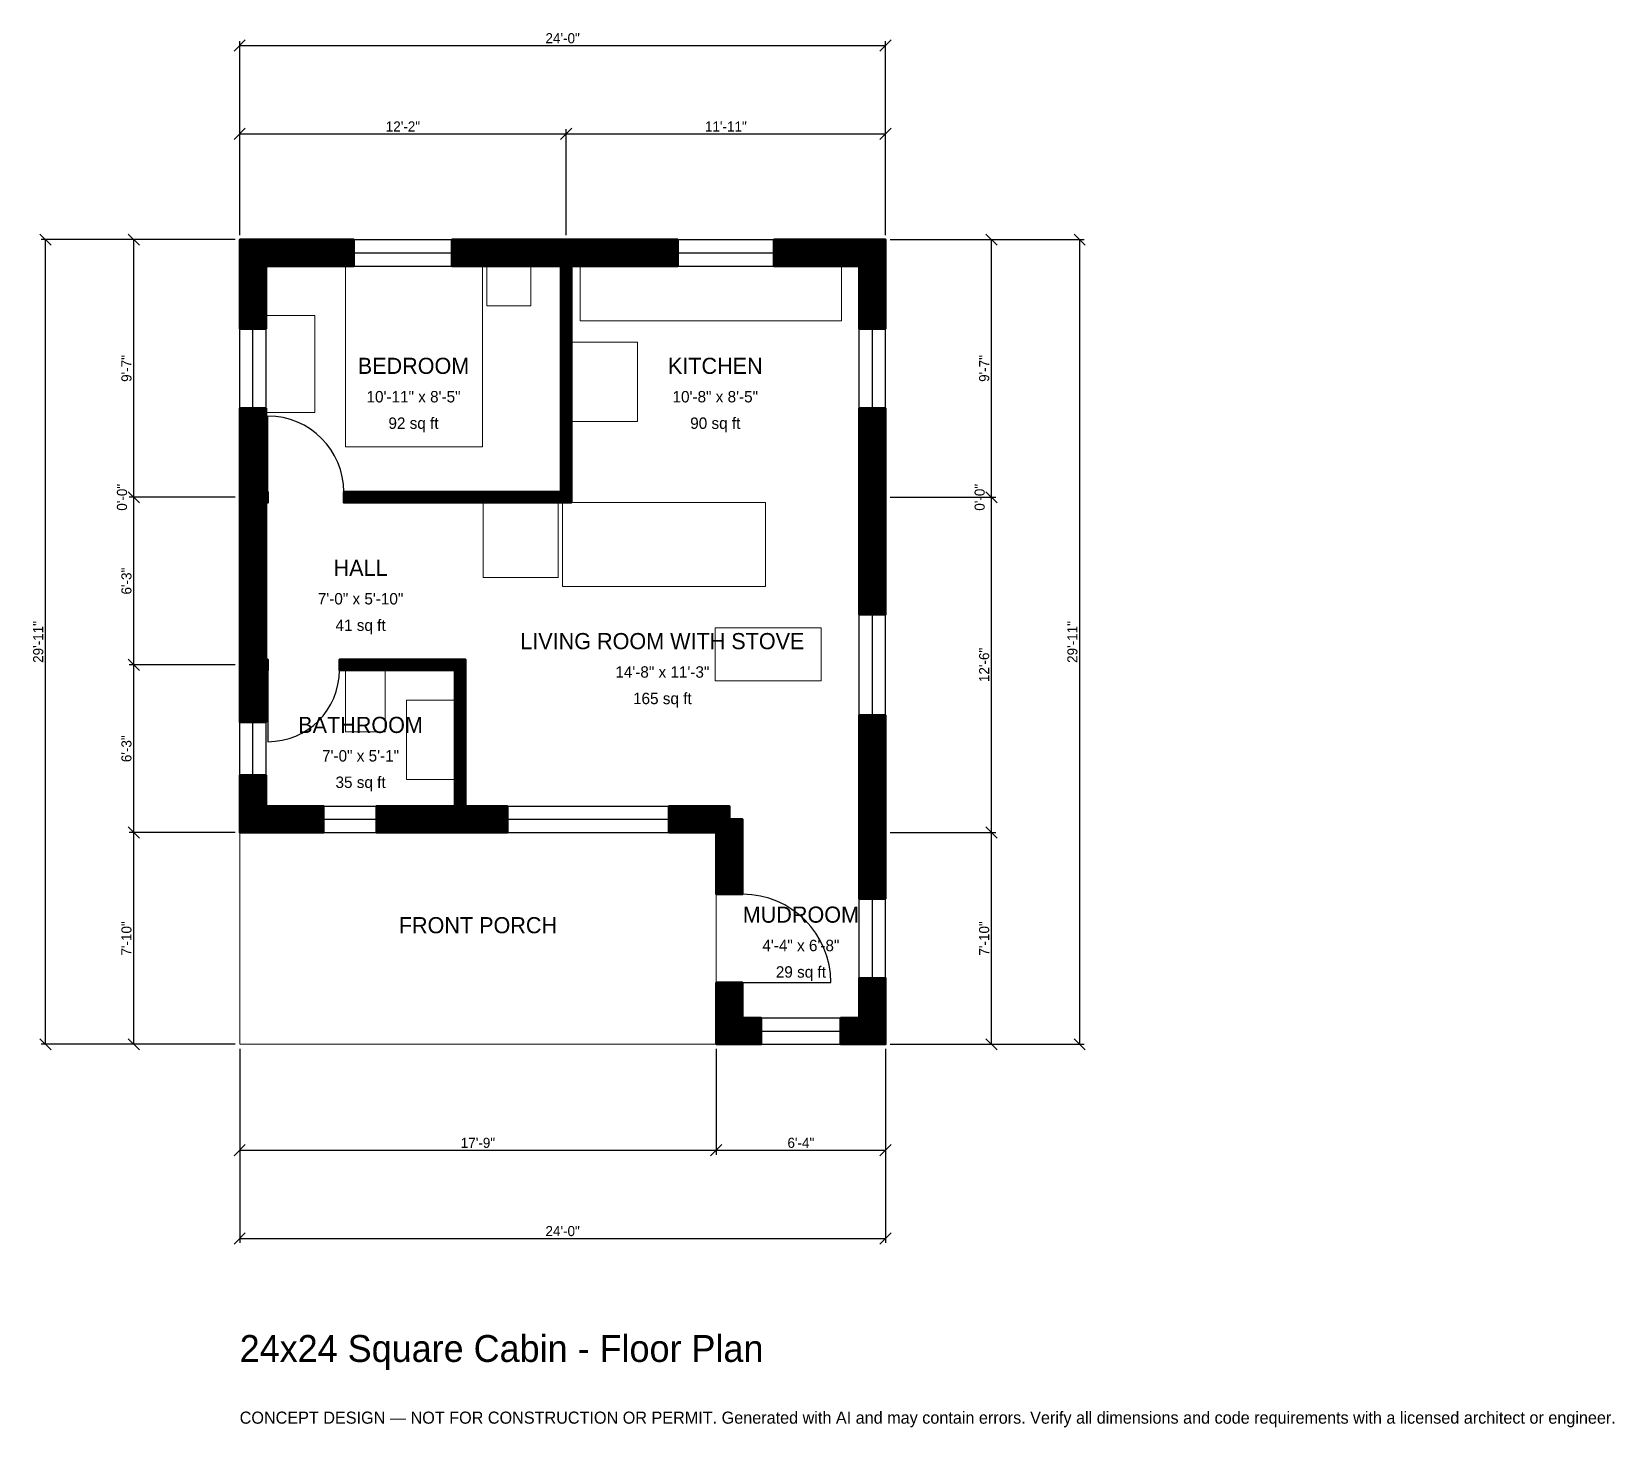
# Model space of a CAD drawing. Header units: inches. Extents: x -93 to 613, y -171 to 452.
import ezdxf
from ezdxf.enums import TextEntityAlignment as Align

# ---------------------------------------------------------------- set-up
doc = ezdxf.new("R2010")
doc.units = ezdxf.units.IN
doc.header["$MEASUREMENT"] = 0
doc.linetypes.add('DASHED', pattern=[0.6, 0.5, -0.1])
for name, color, linetype, lineweight in [('A-ANNO-DIMS', 1, 'Continuous', 13), ('A-ANNO-TEXT', 7, 'Continuous', 18), ('A-AREA-IDEN', 7, 'Continuous', 18), ('A-DOOR', 2, 'Continuous', 25), ('A-FLOR-FIXT', 9, 'Continuous', 13), ('A-FURN', 9, 'Continuous', 13), ('A-GLAZ', 4, 'Continuous', 25), ('A-SITE-PAVE', 8, 'Continuous', 13), ('A-WALL', 7, 'Continuous', 50), ('A-WALL-PATT', 8, 'Continuous', 13)]:
    doc.layers.add(name, color=color, linetype=linetype, lineweight=lineweight)
doc.dimstyles.new('PLAN', dxfattribs={"dimtxt": 4.5, "dimasz": 3, "dimexe": 2, "dimexo": 2, "dimgap": 1, "dimtad": 1, "dimdec": 0, "dimlunit": 4, "dimtsz": 2.5, "dimcen": 2.5, "dimclrd": 1, "dimclre": 1, "dimazin": 3, "dimtfac": 1, "dimtmove": 0, "dimatfit": 3})

msp = doc.modelspace()

# ---------------------------------------------------------------- hatches: boundary and pattern name
at = {"layer": 'A-WALL-PATT'}
h = msp.add_hatch(dxfattribs=at)
h.set_pattern_fill('ANSI31', color=8, scale=0.8)
h.paths.add_polyline_path([(92.5197, 94.4882), (61.0236, 94.4882), (61.0236, 106.2992), (92.5197, 106.2992), (96.063, 106.2992), (96.063, 166.9291), (44.4882, 166.9291), (44.4882, 171.6535), (96.063, 171.6535), (100.7874, 171.6535), (100.7874, 166.9291), (100.7874, 106.2992), (104.3307, 106.2992), (119.4882, 106.2992), (119.4882, 94.4882), (104.3307, 94.4882), (100.7874, 94.4882), (100.7874, 94.4881), (96.063, 94.4881), (96.063, 94.4882), (92.5197, 94.4882)])
h.paths.add_polyline_path([(11.811, 94.4882), (11.811, 94.4881), (0, 94.4881), (0, 94.4882), (0, 94.4882), (0, 106.2992), (0, 106.2992), (0, 120.0787), (11.811, 120.0787), (11.811, 106.2992), (37.4016, 106.2992), (37.4016, 94.4882), (11.811, 94.4882)])
h.paths.add_polyline_path([(0, 163.3858), (0, 166.9291), (0, 166.9291), (0, 171.6535), (0, 171.6535), (0, 175.1969), (0, 238.189), (0, 241.7323), (0, 241.7323), (0, 246.4567), (0, 246.4567), (0, 250), (0, 283.8583), (11.811, 283.8583), (11.811, 250), (11.811, 246.4567), (12.5984, 246.4567), (12.5984, 241.7323), (11.811, 241.7323), (11.811, 238.189), (11.811, 175.1969), (11.811, 171.6535), (12.5984, 171.6535), (12.5984, 166.9291), (11.811, 166.9291), (11.811, 163.3858), (11.811, 143.7008), (0, 143.7008), (0, 163.3858)])
h.paths.add_polyline_path([(0, 347.2441), (0, 347.2441), (0, 359.0551), (0, 359.0551), (0, 359.0552), (11.811, 359.0552), (11.811, 359.0551), (50.9843, 359.0551), (50.9843, 347.2441), (11.811, 347.2441), (11.811, 319.2913), (0, 319.2913), (0, 347.2441)])
h.paths.add_polyline_path([(139.7638, 359.0551), (143.3071, 359.0551), (143.3071, 359.0552), (148.0315, 359.0552), (148.0315, 359.0551), (151.5748, 359.0551), (195.4724, 359.0551), (195.4724, 347.2441), (151.5748, 347.2441), (148.0315, 347.2441), (148.0315, 246.4567), (148.0315, 241.7323), (148.0315, 241.7323), (100.7874, 241.7323), (96.063, 241.7323), (46.4567, 241.7323), (46.4567, 246.4567), (96.063, 246.4567), (100.7874, 246.4567), (143.3071, 246.4567), (143.3071, 347.2441), (139.7638, 347.2441), (94.685, 347.2441), (94.685, 359.0551), (139.7638, 359.0551)])
h.paths.add_polyline_path([(276.378, 359.0551), (276.378, 359.0552), (288.189, 359.0552), (288.189, 359.0551), (288.189, 359.0551), (288.189, 347.2441), (288.189, 347.2441), (288.189, 319.2913), (276.378, 319.2913), (276.378, 347.2441), (238.3858, 347.2441), (238.3858, 359.0551), (276.378, 359.0551)])
h.paths.add_polyline_path([(288.189, 250), (288.189, 238.189), (288.189, 191.7323), (276.378, 191.7323), (276.378, 238.189), (276.378, 250), (276.378, 283.8583), (288.189, 283.8583), (288.189, 250)])
h.paths.add_polyline_path([(288.189, 100.3937), (288.189, 88.5827), (288.189, 64.9606), (276.378, 64.9606), (276.378, 88.5827), (276.378, 100.3937), (276.378, 146.8504), (288.189, 146.8504), (288.189, 100.3937)])
h.paths.add_polyline_path([(288.189, 11.811), (288.189, 11.811), (288.189, 0), (288.189, 0), (288.189, 0), (276.378, 0), (276.378, 0), (268.1102, 0), (268.1102, 11.811), (276.378, 11.811), (276.378, 29.5276), (288.189, 29.5276), (288.189, 11.811)])
h.paths.add_polyline_path([(224.4094, 0), (224.4094, 0), (212.5984, 0), (212.5984, 0), (212.5984, 0), (212.5984, 11.811), (212.5984, 11.811), (212.5984, 27.5591), (224.4094, 27.5591), (224.4094, 11.811), (232.6772, 11.811), (232.6772, 0), (224.4094, 0)])
h.paths.add_polyline_path([(212.5984, 94.4882), (191.5354, 94.4882), (191.5354, 106.2992), (218.5039, 106.2992), (218.5039, 100.3937), (224.4094, 100.3937), (224.4094, 66.9291), (212.5984, 66.9291), (212.5984, 94.4882)])

# ---------------------------------------------------------------- linework, layer by layer
at = {"layer": 'A-DOOR'}
for p, q in [((12.5984, 246.4567), (12.5984, 280.315)), ((12.5984, 166.9291), (12.5984, 135.0394)), ((224.4094, 27.5591), (263.7795, 27.5591))]:
    msp.add_line(p, q, dxfattribs=at)
for centre, radius, start, end in [((12.5984, 246.4567), 33.8583, 0, 90), ((12.5984, 166.9291), 31.8898, 270, 360), ((224.4094, 27.5591), 39.3701, 0, 90)]:
    msp.add_arc(centre, radius, start, end, dxfattribs=at)
at = {"layer": 'A-FLOR-FIXT'}
for points in [[(151.9685, 322.8346), (268.5039, 322.8346), (268.5039, 347.2441), (151.9685, 347.2441)], [(47.2441, 139.3701), (64.9606, 139.3701), (64.9606, 166.9291), (47.2441, 166.9291)], [(74.4094, 118.1102), (96.063, 118.1102), (96.063, 153.5433), (74.4094, 153.5433)]]:
    msp.add_lwpolyline(points, close=True, dxfattribs=at)
at = {"layer": 'A-FURN'}
for points in [[(47.2441, 266.5354), (108.2677, 266.5354), (108.2677, 347.2441), (47.2441, 347.2441)], [(110.2362, 329.5276), (129.9213, 329.5276), (129.9213, 347.2441), (110.2362, 347.2441)], [(11.811, 281.8898), (33.4646, 281.8898), (33.4646, 325.1969), (11.811, 325.1969)], [(148.0315, 277.9528), (177.5591, 277.9528), (177.5591, 313.3858), (148.0315, 313.3858)], [(108.6614, 208.2677), (142.126, 208.2677), (142.126, 241.7323), (108.6614, 241.7323)], [(144.0945, 204.3307), (234.6457, 204.3307), (234.6457, 241.7323), (144.0945, 241.7323)], [(212.2047, 162.2047), (259.4488, 162.2047), (259.4488, 185.8268), (212.2047, 185.8268)]]:
    msp.add_lwpolyline(points, close=True, dxfattribs=at)
at = {"layer": 'A-GLAZ'}
for p, q in [((50.9843, 359.0551), (94.685, 359.0551)), ((50.9843, 353.1496), (94.685, 353.1496)), ((195.4724, 359.0551), (238.3858, 359.0551)), ((195.4724, 353.1496), (238.3858, 353.1496)), ((50.9843, 347.2441), (94.685, 347.2441)), ((195.4724, 347.2441), (238.3858, 347.2441)), ((0, 283.8583), (0, 319.2913)), ((5.9055, 283.8583), (5.9055, 319.2913)), ((11.811, 283.8583), (11.811, 319.2913)), ((276.378, 283.8583), (276.378, 319.2913)), ((282.2835, 283.8583), (282.2835, 319.2913)), ((288.189, 283.8583), (288.189, 319.2913)), ((276.378, 146.8504), (276.378, 191.7323)), ((282.2835, 146.8504), (282.2835, 191.7323)), ((288.189, 146.8504), (288.189, 191.7323)), ((0, 120.0787), (0, 143.7008)), ((5.9055, 120.0787), (5.9055, 143.7008)), ((11.811, 120.0787), (11.811, 143.7008)), ((37.4016, 106.2992), (61.0236, 106.2992)), ((119.4882, 106.2992), (191.5354, 106.2992)), ((37.4016, 100.3937), (61.0236, 100.3937)), ((119.4882, 100.3937), (191.5354, 100.3937)), ((37.4016, 94.4882), (61.0236, 94.4882)), ((119.4882, 94.4882), (191.5354, 94.4882)), ((276.378, 29.5276), (276.378, 64.9606)), ((282.2835, 29.5276), (282.2835, 64.9606)), ((288.189, 29.5276), (288.189, 64.9606)), ((232.6772, 11.811), (268.1102, 11.811)), ((232.6772, 5.9055), (268.1102, 5.9055)), ((232.6772, 0), (268.1102, 0))]:
    msp.add_line(p, q, dxfattribs=at)
at = {"layer": 'A-SITE-PAVE', "linetype": 'DASHED'}
msp.add_lwpolyline([(0, 0), (212.5984, 0), (212.5984, 94.4882), (0, 94.4882)], close=True, dxfattribs=at)
at = {"layer": 'A-WALL'}
for points in [[(0, 347.2441), (0, 347.2441), (0, 359.0551), (0, 359.0551), (0, 359.0552), (11.811, 359.0552), (11.811, 359.0551), (50.9843, 359.0551), (50.9843, 347.2441), (11.811, 347.2441), (11.811, 319.2913), (0, 319.2913), (0, 347.2441)], [(139.7638, 359.0551), (143.3071, 359.0551), (143.3071, 359.0552), (148.0315, 359.0552), (148.0315, 359.0551), (151.5748, 359.0551), (195.4724, 359.0551), (195.4724, 347.2441), (151.5748, 347.2441), (148.0315, 347.2441), (148.0315, 246.4567), (148.0315, 241.7323), (148.0315, 241.7323), (100.7874, 241.7323), (96.063, 241.7323), (46.4567, 241.7323), (46.4567, 246.4567), (96.063, 246.4567), (100.7874, 246.4567), (143.3071, 246.4567), (143.3071, 347.2441), (139.7638, 347.2441), (94.685, 347.2441), (94.685, 359.0551), (139.7638, 359.0551)], [(276.378, 359.0551), (276.378, 359.0552), (288.189, 359.0552), (288.189, 359.0551), (288.189, 359.0551), (288.189, 347.2441), (288.189, 347.2441), (288.189, 319.2913), (276.378, 319.2913), (276.378, 347.2441), (238.3858, 347.2441), (238.3858, 359.0551), (276.378, 359.0551)], [(0, 163.3858), (0, 166.9291), (0, 166.9291), (0, 171.6535), (0, 171.6535), (0, 175.1969), (0, 238.189), (0, 241.7323), (0, 241.7323), (0, 246.4567), (0, 246.4567), (0, 250), (0, 283.8583), (11.811, 283.8583), (11.811, 250), (11.811, 246.4567), (12.5984, 246.4567), (12.5984, 241.7323), (11.811, 241.7323), (11.811, 238.189), (11.811, 175.1969), (11.811, 171.6535), (12.5984, 171.6535), (12.5984, 166.9291), (11.811, 166.9291), (11.811, 163.3858), (11.811, 143.7008), (0, 143.7008), (0, 163.3858)], [(288.189, 250), (288.189, 238.189), (288.189, 191.7323), (276.378, 191.7323), (276.378, 238.189), (276.378, 250), (276.378, 283.8583), (288.189, 283.8583), (288.189, 250)], [(92.5197, 94.4882), (61.0236, 94.4882), (61.0236, 106.2992), (92.5197, 106.2992), (96.063, 106.2992), (96.063, 166.9291), (44.4882, 166.9291), (44.4882, 171.6535), (96.063, 171.6535), (100.7874, 171.6535), (100.7874, 166.9291), (100.7874, 106.2992), (104.3307, 106.2992), (119.4882, 106.2992), (119.4882, 94.4882), (104.3307, 94.4882), (100.7874, 94.4882), (100.7874, 94.4881), (96.063, 94.4881), (96.063, 94.4882), (92.5197, 94.4882)], [(288.189, 100.3937), (288.189, 88.5827), (288.189, 64.9606), (276.378, 64.9606), (276.378, 88.5827), (276.378, 100.3937), (276.378, 146.8504), (288.189, 146.8504), (288.189, 100.3937)], [(11.811, 94.4882), (11.811, 94.4881), (0, 94.4881), (0, 94.4882), (0, 94.4882), (0, 106.2992), (0, 106.2992), (0, 120.0787), (11.811, 120.0787), (11.811, 106.2992), (37.4016, 106.2992), (37.4016, 94.4882), (11.811, 94.4882)], [(212.5984, 94.4882), (191.5354, 94.4882), (191.5354, 106.2992), (218.5039, 106.2992), (218.5039, 100.3937), (224.4094, 100.3937), (224.4094, 66.9291), (212.5984, 66.9291), (212.5984, 94.4882)], [(288.189, 11.811), (288.189, 11.811), (288.189, 0), (288.189, 0), (288.189, 0), (276.378, 0), (276.378, 0), (268.1102, 0), (268.1102, 11.811), (276.378, 11.811), (276.378, 29.5276), (288.189, 29.5276), (288.189, 11.811)], [(224.4094, 0), (224.4094, 0), (212.5984, 0), (212.5984, 0), (212.5984, 0), (212.5984, 11.811), (212.5984, 11.811), (212.5984, 27.5591), (224.4094, 27.5591), (224.4094, 11.811), (232.6772, 11.811), (232.6772, 0), (224.4094, 0)]]:
    msp.add_lwpolyline(points, close=True, dxfattribs=at)

# ---------------------------------------------------------------- texts
at = {"layer": 'A-ANNO-TEXT'}
for s, height, p in [('24x24 Square Cabin - Floor Plan', 12, (0, -141.7323)), ('CONCEPT DESIGN — NOT FOR CONSTRUCTION OR PERMIT. Generated with AI and may contain errors. Verify all dimensions and code requirements with a licensed architect or engineer.', 5.4, (0, -169.2913))]:
    msp.add_text(s, height=height, dxfattribs=at).set_placement(p)
at = {"layer": 'A-AREA-IDEN'}
for s, height, p in [('BEDROOM', 7.2, (77.5591, 302.7559)), ('KITCHEN', 7.2, (212.2047, 302.7559)), ('10\'-11" x 8\'-5"', 5.1, (77.5591, 288.9764)), ('10\'-8" x 8\'-5"', 5.1, (212.2047, 288.9764)), ('92 sq ft', 5.1, (77.5591, 277.1654)), ('90 sq ft', 5.1, (212.2047, 277.1654)), ('HALL', 7.2, (53.937, 212.5984)), ('7\'-0" x 5\'-10"', 5.1, (53.937, 198.8189)), ('41 sq ft', 5.1, (53.937, 187.0079)), ('LIVING ROOM WITH STOVE', 7.2, (188.5827, 179.9213)), ('14\'-8" x 11\'-3"', 5.1, (188.5827, 166.1417)), ('165 sq ft', 5.1, (188.5827, 154.3307)), ('BATHROOM', 7.2, (53.937, 142.5197)), ('7\'-0" x 5\'-1"', 5.1, (53.937, 128.7402)), ('35 sq ft', 5.1, (53.937, 116.9291)), ('FRONT PORCH', 7.2, (106.2992, 53.1496)), ('MUDROOM', 7.2, (250.3937, 57.874)), ('4\'-4" x 6\'-8"', 5.1, (250.3937, 44.0945)), ('29 sq ft', 5.1, (250.3937, 32.2835))]:
    msp.add_text(s, height=height, dxfattribs=at).set_placement(p, align=Align.MIDDLE_CENTER)

# ---------------------------------------------------------------- dimensions: what is measured, and where the dimension line sits
at = {"layer": 'A-ANNO-DIMS'}
for base, p1, p2, text in [((0, 445.6693), (0, 359.0551), (288.189, 359.0551), '24\'-0"'), ((0, 406.2992), (0, 359.0551), (145.6693, 359.0551), '12\'-2"'), ((145.6693, 406.2992), (145.6693, 359.0551), (288.189, 359.0551), '11\'-11"'), ((0, -47.2441), (0, 0), (212.5984, 0), '17\'-9"'), ((0, -86.6142), (0, 0), (288.189, 0), '24\'-0"'), ((212.5984, -47.2441), (212.5984, 0), (288.189, 0), '6\'-4"')]:
    msp.add_linear_dim(base=base, p1=p1, p2=p2, text=text, dimstyle='PLAN', dxfattribs=at).render()
for base, p1, p2, text in [((-86.6142, 0), (0, 0), (0, 359.0551), '29\'-11"'), ((-47.2441, 244.0945), (0, 244.0945), (0, 359.0551), '9\'-7"'), ((335.4331, 244.0945), (288.189, 244.0945), (288.189, 359.0551), '9\'-7"'), ((374.8031, 0), (288.189, 0), (288.189, 359.0551), '29\'-11"'), ((-47.2441, 244.0945), (0, 244.0945), (0, 244.0945), '0\'-0"'), ((335.4331, 244.0945), (288.189, 244.0945), (288.189, 244.0945), '0\'-0"'), ((-47.2441, 169.2913), (0, 169.2913), (0, 244.0945), '6\'-3"'), ((335.4331, 94.4882), (288.189, 94.4882), (288.189, 244.0945), '12\'-6"'), ((-47.2441, 94.4882), (0, 94.4882), (0, 169.2913), '6\'-3"'), ((-47.2441, 0), (0, 0), (0, 94.4882), '7\'-10"'), ((335.4331, 0), (288.189, 0), (288.189, 94.4882), '7\'-10"')]:
    msp.add_linear_dim(base=base, p1=p1, p2=p2, angle=90, text=text, dimstyle='PLAN', dxfattribs=at).render()

doc.saveas('drawing.dxf')
